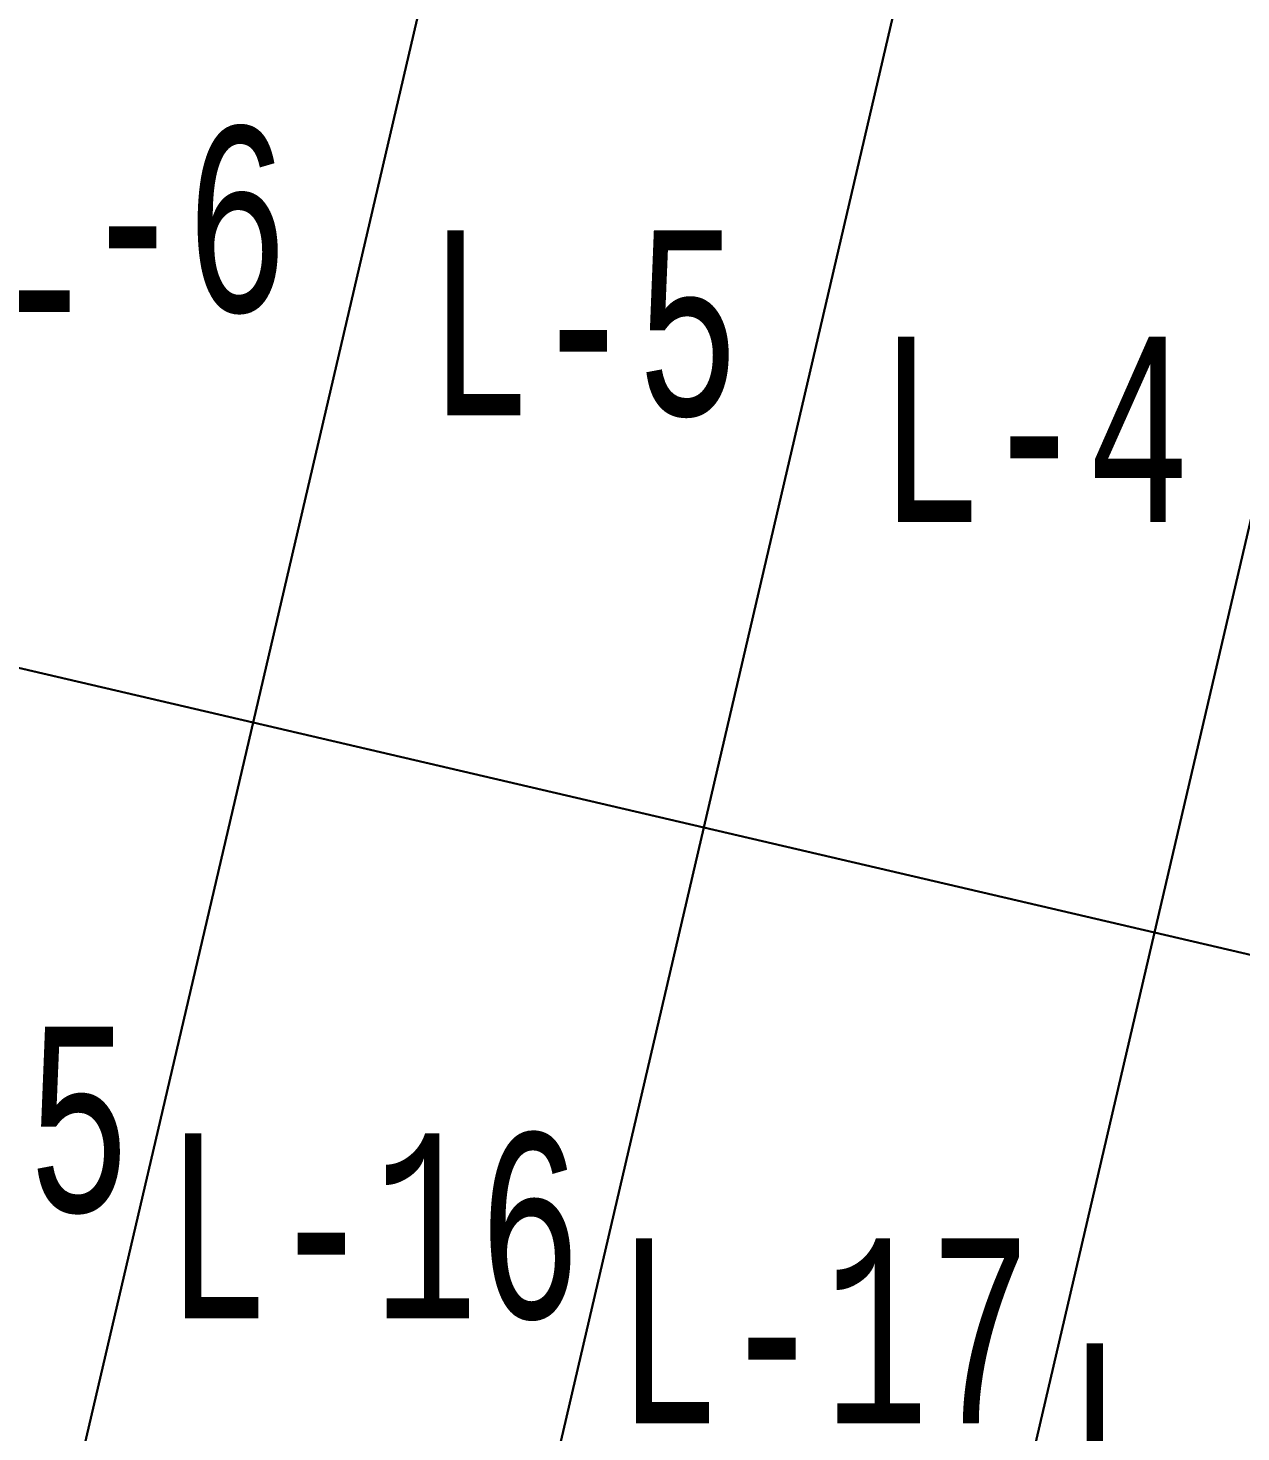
# Model space of a CAD drawing. Header units: millimetres. Extents: x 474016 to 477875, y 2288607 to 2292200.
# Drawn here: x 474280.97 to 474313.73, y 2289692.39 to 2289730.31 of the extents above; entities that cross this region are included whole.
import ezdxf
from ezdxf.enums import TextEntityAlignment as Align

# ---------------------------------------------------------------- set-up
doc = ezdxf.new("R2010")
doc.units = ezdxf.units.MM
doc.header["$LTSCALE"] = 50
doc.layers.add('CVL_LOTIF', color=1, linetype='Continuous')
doc.layers.add('LOTES', color=6, linetype='Continuous', lineweight=15)
doc.layers.add('MZ Y LT', color=7, linetype='Continuous', lineweight=13, true_color=0x0d2bf2)
doc.styles.add('MONOTXT4', font='MONOTXT4.shx', dxfattribs={"width": 0.55})

msp = doc.modelspace()

# ---------------------------------------------------------------- linework, layer by layer
at = {"layer": 'CVL_LOTIF'}
for points in [[(474292.721, 2289735.899), (474280.547, 2289738.736), (474274.873, 2289714.389), (474287.046, 2289711.552)], [(474304.894, 2289733.062), (474292.721, 2289735.899), (474287.046, 2289711.552), (474299.22, 2289708.715)], [(474317.068, 2289730.225), (474304.894, 2289733.062), (474299.22, 2289708.715), (474311.394, 2289705.878)], [(474329.242, 2289727.388), (474317.068, 2289730.225), (474311.394, 2289705.878), (474323.568, 2289703.041)], [(474287.046, 2289711.552), (474274.873, 2289714.389), (474269.199, 2289690.041), (474281.372, 2289687.204)], [(474299.22, 2289708.715), (474287.046, 2289711.552), (474281.372, 2289687.204), (474293.546, 2289684.367)], [(474311.394, 2289705.878), (474299.22, 2289708.715), (474293.546, 2289684.367), (474305.72, 2289681.53)], [(474323.568, 2289703.041), (474311.394, 2289705.878), (474305.72, 2289681.53), (474317.894, 2289678.693)]]:
    msp.add_lwpolyline(points, close=True, dxfattribs=at)
at = {"layer": 'LOTES'}
for p, q in [((474287.046, 2289711.552), (474292.721, 2289735.899)), ((474299.22, 2289708.715), (474304.894, 2289733.062)), ((474311.394, 2289705.878), (474317.068, 2289730.225)), ((474281.372, 2289687.204), (474287.046, 2289711.552)), ((474293.546, 2289684.367), (474299.22, 2289708.715)), ((474305.72, 2289681.53), (474311.394, 2289705.878))]:
    msp.add_line(p, q, dxfattribs=at)

# ---------------------------------------------------------------- texts
at = {"layer": 'MZ Y LT', "lineweight": 13, "style": 'MONOTXT4', "width": 0.65}
for s, p in [('L-6', (474283.797, 2289725.144)), ('L-5', (474295.97, 2289722.307)), ('L-4', (474308.144, 2289719.47)), ('L-15', (474278.122, 2289700.797)), ('L-16', (474290.296, 2289697.96)), ('L-17', (474302.47, 2289695.122)), ('L-18', (474314.644, 2289692.285))]:
    msp.add_text(s, height=5, dxfattribs=at).set_placement(p, align=Align.MIDDLE)

doc.saveas('drawing.dxf')
